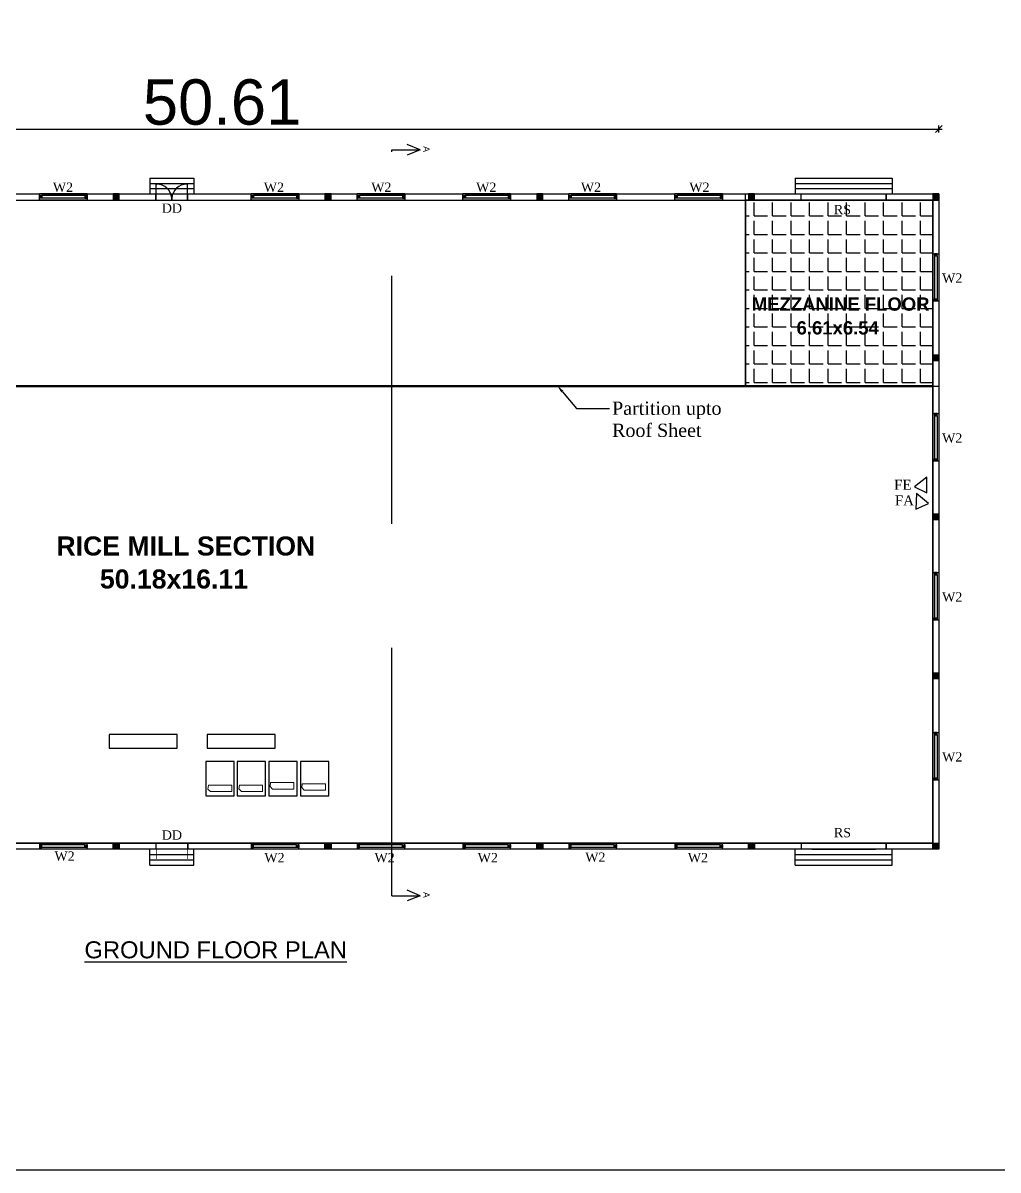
# Model space of a CAD drawing. Header units: metres. Extents: x 1422408 to 2565053, y 3723 to 80428.
# Drawn here: x 2267825.42 to 2267859.85, y 4169.5 to 4209.97 of the extents above; entities that cross this region are included whole.
import ezdxf

# ---------------------------------------------------------------- set-up
doc = ezdxf.new("R2010")
doc.units = ezdxf.units.M
doc.header["$LTSCALE"] = 3.5
doc.header["$MEASUREMENT"] = 0
doc.linetypes.add('HIDDEN', pattern=[0.375, 0.25, -0.125])
doc.layers.get('0').update_dxf_attribs({"linetype": 'CONTINUOUS'})
for name, color, linetype in [('BLK_4_FLR_0_AC_ROOM_1', 117, 'CONTINUOUS'), ('BLK_4_FLR_0_URINAL', 235, 'CONTINUOUS'), ('BLK_4_FLR_0_WATER_CLOSET', 213, 'CONTINUOUS'), ('BLK_4_FLR_1_BLT_UP_AREA_MEZ_2', 1, 'CONTINUOUS'), ('WORKSHOP_AREA', 10, 'CONTINUOUS')]:
    doc.layers.add(name, color=color, linetype=linetype)
doc.layers.add('BLK_4_FLR_0_BLT_UP_AREA', color=1, linetype='CONTINUOUS', plot=False)
doc.layers.add('BLK_4_FLR_0_WASH', color=243, linetype='CONTINUOUS', lineweight=5)
doc.styles.add('ROOM TEXT 10.5', font='swisse.ttf')
doc.styles.add('SIKKIM-ARE', font='arialbd.ttf')
doc.styles.add('style1', font='arial.ttf', dxfattribs={"height": 0.28})
doc.styles.add('style1jaya', font='times.ttf')

# ---------------------------------------------------------------- blocks, each defined once
blk = doc.blocks.new('ER')
for p, q in [((-3, -3), (3, 3)), ((-3, 0), (3, 0)), ((0, -3), (0, 3))]:
    blk.add_line(p, q)

msp = doc.modelspace()

# ---------------------------------------------------------------- hatches: boundary and pattern name
at = {"ltscale": 0.5}
h = msp.add_hatch(color=256, dxfattribs=at)
h.dxf.hatch_style = 1
h.paths.add_polyline_path([(2267828.82098, 4203.94162), (2267828.60604, 4203.94162), (2267828.60604, 4203.72669), (2267828.82098, 4203.72669)])
h = msp.add_hatch(color=256, dxfattribs=at)
h.dxf.hatch_style = 1
h.paths.add_polyline_path([(2267836.29706, 4203.94162), (2267836.08212, 4203.94162), (2267836.08212, 4203.72669), (2267836.29706, 4203.72669)])
h = msp.add_hatch(color=256, dxfattribs=at)
h.dxf.hatch_style = 1
h.paths.add_polyline_path([(2267843.77314, 4203.94147), (2267843.5582, 4203.94147), (2267843.5582, 4203.72653), (2267843.77314, 4203.72653)])
h = msp.add_hatch(color=256, dxfattribs=at)
h.dxf.hatch_style = 1
h.paths.add_polyline_path([(2267851.24922, 4203.94147), (2267851.03428, 4203.94147), (2267851.03428, 4203.72653), (2267851.24922, 4203.72653)])
h = msp.add_hatch(color=256, dxfattribs=at)
h.dxf.hatch_style = 1
h.paths.add_polyline_path([(2267857.75421, 4203.94147), (2267857.53927, 4203.94147), (2267857.53927, 4203.72653), (2267857.75421, 4203.72653)])
h = msp.add_hatch(color=256, dxfattribs=at)
h.dxf.hatch_style = 1
h.paths.add_polyline_path([(2267857.53927, 4198.26377), (2267857.75421, 4198.26377), (2267857.75421, 4198.04883), (2267857.53927, 4198.04883)])
h = msp.add_hatch(color=256, dxfattribs=at)
h.dxf.hatch_style = 1
h.paths.add_polyline_path([(2267857.53927, 4192.65671), (2267857.75421, 4192.65671), (2267857.75421, 4192.44177), (2267857.53927, 4192.44177)])
h = msp.add_hatch(color=256, dxfattribs=at)
h.dxf.hatch_style = 1
h.paths.add_polyline_path([(2267857.53927, 4187.04965), (2267857.75421, 4187.04965), (2267857.75421, 4186.83471), (2267857.53927, 4186.83471)])
h = msp.add_hatch(color=256, dxfattribs=at)
h.dxf.hatch_style = 1
h.paths.add_polyline_path([(2267828.82098, 4180.82028), (2267828.60604, 4180.82028), (2267828.60604, 4181.03522), (2267828.82098, 4181.03522)])
h = msp.add_hatch(color=256, dxfattribs=at)
h.dxf.hatch_style = 1
h.paths.add_polyline_path([(2267836.29706, 4180.82028), (2267836.08212, 4180.82028), (2267836.08212, 4181.03522), (2267836.29706, 4181.03522)])
h = msp.add_hatch(color=256, dxfattribs=at)
h.dxf.hatch_style = 1
h.paths.add_polyline_path([(2267843.77314, 4180.82044), (2267843.5582, 4180.82044), (2267843.5582, 4181.03537), (2267843.77314, 4181.03537)])
h = msp.add_hatch(color=256, dxfattribs=at)
h.dxf.hatch_style = 1
h.paths.add_polyline_path([(2267851.24922, 4180.82028), (2267851.03428, 4180.82028), (2267851.03428, 4181.03522), (2267851.24922, 4181.03522)])
h = msp.add_hatch(color=256, dxfattribs=at)
h.dxf.hatch_style = 1
h.paths.add_polyline_path([(2267857.75421, 4180.82028), (2267857.53927, 4180.82028), (2267857.53927, 4181.03522), (2267857.75421, 4181.03522)])

# ---------------------------------------------------------------- linework, layer by layer
at = {"ltscale": 0.05}
for p, q in [((2267807.18655, 4206.23138), (2267857.71421, 4206.23138)), ((2267839.44662, 4205.49728), (2267838.98815, 4205.69003)), ((2267838.43898, 4205.49728), (2267839.44662, 4205.49728)), ((2267839.44662, 4205.49728), (2267838.99013, 4205.31147)), ((2267838.43898, 4179.18249), (2267839.44662, 4179.18249)), ((2267839.44662, 4179.18249), (2267838.98815, 4179.37525)), ((2267839.44662, 4179.18249), (2267838.99013, 4178.99669))]:
    msp.add_line(p, q, dxfattribs=at)
at = {"linetype": 'HIDDEN', "ltscale": 10}
msp.add_line((2267838.43898, 4179.18249), (2267838.43898, 4205.49728), dxfattribs=at)
for p, q in [((2267829.90035, 4204.50218), (2267829.90035, 4203.94147)), ((2267829.90035, 4204.50218), (2267831.45161, 4204.50218)), ((2267831.45161, 4204.50218), (2267831.45161, 4203.94147)), ((2267852.68079, 4204.50227), (2267852.68079, 4203.94156)), ((2267852.68079, 4204.50227), (2267856.11005, 4204.50227)), ((2267856.11005, 4204.50227), (2267856.11005, 4203.94156)), ((2267829.90035, 4204.31527), (2267831.45161, 4204.31527)), ((2267829.90035, 4204.12837), (2267831.45161, 4204.12837)), ((2267830.12931, 4203.72653), (2267830.12931, 4204.28722)), ((2267830.12931, 4204.28722), (2267830.14333, 4204.28722)), ((2267831.20864, 4204.28722), (2267831.22265, 4204.28722)), ((2267831.22265, 4204.28722), (2267831.22265, 4203.72653)), ((2267852.68079, 4204.31537), (2267856.11005, 4204.31537)), ((2267852.68079, 4204.12846), (2267856.11005, 4204.12846)), ((2267807.14655, 4203.94147), (2267830.12931, 4203.94147)), ((2267807.36149, 4203.72653), (2267857.54161, 4203.72653)), ((2267826.00343, 4203.72653), (2267826.00343, 4203.94147)), ((2267827.60202, 4203.88057), (2267826.08696, 4203.88057)), ((2267827.60202, 4203.78743), (2267826.08696, 4203.78743)), ((2267827.68343, 4203.94147), (2267827.68343, 4203.72653)), ((2267830.11529, 4203.72653), (2267830.11529, 4203.94147)), ((2267830.11529, 4203.72653), (2267830.12931, 4203.72653)), ((2267830.67497, 4203.79662), (2267830.67598, 4203.74055)), ((2267830.67598, 4203.74055), (2267830.677, 4203.79662)), ((2267831.22265, 4203.94147), (2267857.75421, 4203.94147)), ((2267831.22265, 4203.72653), (2267831.23667, 4203.72653)), ((2267831.23667, 4203.72653), (2267831.23667, 4203.94147)), ((2267833.47951, 4203.72653), (2267833.47951, 4203.94147)), ((2267835.07811, 4203.88057), (2267833.56304, 4203.88057)), ((2267835.07811, 4203.78743), (2267833.56304, 4203.78743)), ((2267835.15951, 4203.94147), (2267835.15951, 4203.72653)), ((2267837.21755, 4203.72653), (2267837.21755, 4203.94147)), ((2267838.81615, 4203.88057), (2267837.30108, 4203.88057)), ((2267838.81615, 4203.78743), (2267837.30108, 4203.78743)), ((2267838.89755, 4203.94147), (2267838.89755, 4203.72653)), ((2267840.95559, 4203.72653), (2267840.95559, 4203.94147)), ((2267842.55419, 4203.88057), (2267841.03912, 4203.88057)), ((2267842.55419, 4203.78743), (2267841.03912, 4203.78743)), ((2267842.63559, 4203.94147), (2267842.63559, 4203.72653)), ((2267844.69363, 4203.72653), (2267844.69363, 4203.94147)), ((2267846.29223, 4203.88057), (2267844.77716, 4203.88057)), ((2267846.29223, 4203.78743), (2267844.77716, 4203.78743)), ((2267846.37363, 4203.94147), (2267846.37363, 4203.72653)), ((2267848.43167, 4203.72653), (2267848.43167, 4203.94147)), ((2267850.03027, 4203.88057), (2267848.5152, 4203.88057)), ((2267850.03027, 4203.78743), (2267848.5152, 4203.78743)), ((2267850.11167, 4203.94147), (2267850.11167, 4203.72653)), ((2267850.92915, 4203.72653), (2267850.92915, 4197.18496)), ((2267852.89572, 4203.72653), (2267852.89572, 4203.94147)), ((2267855.89511, 4203.72653), (2267855.89511, 4203.94147)), ((2267857.53927, 4203.72653), (2267857.53927, 4181.03537)), ((2267857.75421, 4203.94147), (2267857.75421, 4180.82044)), ((2267857.53927, 4201.83405), (2267857.75421, 4201.83405)), ((2267857.60017, 4201.75264), (2267857.60017, 4200.23757)), ((2267857.69331, 4201.75264), (2267857.69331, 4200.23757)), ((2267857.75421, 4200.15405), (2267857.53927, 4200.15405)), ((2267807.36149, 4197.18496), (2267857.54161, 4197.18496)), ((2267807.36149, 4197.14758), (2267857.54161, 4197.14758)), ((2267857.53927, 4196.19374), (2267857.75421, 4196.19374)), ((2267857.60017, 4196.11021), (2267857.60017, 4194.59514)), ((2267857.69331, 4196.11021), (2267857.69331, 4194.59514)), ((2267857.75421, 4194.51374), (2267857.53927, 4194.51374)), ((2267857.53927, 4190.58668), (2267857.75421, 4190.58668)), ((2267857.60017, 4190.50315), (2267857.60017, 4188.98808)), ((2267857.69331, 4190.50315), (2267857.69331, 4188.98808)), ((2267857.75421, 4188.90668), (2267857.53927, 4188.90668)), ((2267857.53927, 4184.94425), (2267857.75421, 4184.94425)), ((2267857.60017, 4184.86073), (2267857.60017, 4183.34566)), ((2267857.69331, 4184.86073), (2267857.69331, 4183.34566)), ((2267857.75421, 4183.26425), (2267857.53927, 4183.26425)), ((2267857.54161, 4181.03537), (2267807.36149, 4181.03537)), ((2267826.00343, 4181.03537), (2267826.00343, 4180.82044)), ((2267827.68343, 4180.82044), (2267827.68343, 4181.03537)), ((2267833.47951, 4181.03537), (2267833.47951, 4180.82044)), ((2267835.15951, 4180.82044), (2267835.15951, 4181.03537)), ((2267837.21755, 4181.03537), (2267837.21755, 4180.82044)), ((2267838.89755, 4180.82044), (2267838.89755, 4181.03537)), ((2267840.95559, 4181.03537), (2267840.95559, 4180.82044)), ((2267842.63559, 4180.82044), (2267842.63559, 4181.03537)), ((2267844.69363, 4181.03537), (2267844.69363, 4180.82044)), ((2267846.37363, 4180.82044), (2267846.37363, 4181.03537)), ((2267848.43167, 4181.03537), (2267848.43167, 4180.82044)), ((2267850.11167, 4180.82044), (2267850.11167, 4181.03537)), ((2267852.89572, 4181.03537), (2267852.89572, 4180.82044)), ((2267855.89511, 4181.03537), (2267855.89511, 4180.82044)), ((2267830.12931, 4180.82044), (2267807.14655, 4180.82044)), ((2267827.60202, 4180.97447), (2267826.08696, 4180.97447)), ((2267827.60202, 4180.88133), (2267826.08696, 4180.88133)), ((2267829.90035, 4180.25973), (2267829.90035, 4180.82044)), ((2267829.90035, 4180.63353), (2267831.45161, 4180.63353)), ((2267857.75655, 4180.82044), (2267831.22265, 4180.82044)), ((2267831.45161, 4180.25973), (2267831.45161, 4180.82044)), ((2267835.07811, 4180.97447), (2267833.56304, 4180.97447)), ((2267835.07811, 4180.88133), (2267833.56304, 4180.88133)), ((2267838.81615, 4180.97447), (2267837.30108, 4180.97447)), ((2267838.81615, 4180.88133), (2267837.30108, 4180.88133)), ((2267842.55419, 4180.97447), (2267841.03912, 4180.97447)), ((2267842.55419, 4180.88133), (2267841.03912, 4180.88133)), ((2267846.29223, 4180.97447), (2267844.77716, 4180.97447)), ((2267846.29223, 4180.88133), (2267844.77716, 4180.88133)), ((2267850.03027, 4180.97447), (2267848.5152, 4180.97447)), ((2267850.03027, 4180.88133), (2267848.5152, 4180.88133)), ((2267852.68079, 4180.25964), (2267852.68079, 4180.82034)), ((2267852.68079, 4180.63344), (2267856.11005, 4180.63344)), ((2267856.11005, 4180.25964), (2267856.11005, 4180.82034)), ((2267829.90035, 4180.44663), (2267831.45161, 4180.44663)), ((2267829.90035, 4180.25973), (2267831.45161, 4180.25973)), ((2267852.68079, 4180.44654), (2267856.11005, 4180.44654)), ((2267852.68079, 4180.25964), (2267856.11005, 4180.25964))]:
    msp.add_line(p, q)
at = {"ltscale": 0.5}
for p, q in [((2267852.89572, 4203.72653), (2267852.89572, 4203.94147)), ((2267853.27401, 4203.94147), (2267855.51683, 4203.94147)), ((2267855.51683, 4203.72653), (2267853.27401, 4203.72653)), ((2267855.89511, 4203.94147), (2267855.89511, 4203.72653)), ((2267852.89572, 4181.03537), (2267852.89572, 4180.82044)), ((2267855.51683, 4181.03537), (2267853.27401, 4181.03537)), ((2267855.89511, 4180.82044), (2267855.89511, 4181.03537)), ((2267853.27401, 4180.82044), (2267855.51683, 4180.82044))]:
    msp.add_line(p, q, dxfattribs=at)
at = {"linetype": 'Continuous'}
for p, q in [((2267851.23492, 4203.16597), (2267851.23492, 4203.6407)), ((2267851.88767, 4203.16597), (2267851.88767, 4203.6407)), ((2267852.54043, 4203.16597), (2267852.54043, 4203.6407)), ((2267853.19319, 4203.16597), (2267853.19319, 4203.6407)), ((2267853.84594, 4203.16597), (2267853.84594, 4203.6407)), ((2267854.4987, 4203.16597), (2267854.4987, 4203.6407)), ((2267855.15145, 4203.16597), (2267855.15145, 4203.6407)), ((2267855.80421, 4203.16597), (2267855.80421, 4203.6407)), ((2267856.45696, 4203.16597), (2267856.45696, 4203.6407)), ((2267857.10972, 4203.16597), (2267857.10972, 4203.6407)), ((2267850.92915, 4203.16597), (2267851.0569, 4203.16597)), ((2267851.23492, 4203.16597), (2267851.70965, 4203.16597)), ((2267851.23492, 4202.51322), (2267851.23492, 4202.98795)), ((2267851.88767, 4203.16597), (2267852.36241, 4203.16597)), ((2267851.88767, 4202.51322), (2267851.88767, 4202.98795)), ((2267852.54043, 4203.16597), (2267853.01516, 4203.16597)), ((2267852.54043, 4202.51322), (2267852.54043, 4202.98795)), ((2267853.19319, 4203.16597), (2267853.66792, 4203.16597)), ((2267853.19319, 4202.51322), (2267853.19319, 4202.98795)), ((2267853.84594, 4203.16597), (2267854.32067, 4203.16597)), ((2267853.84594, 4202.51322), (2267853.84594, 4202.98795)), ((2267854.4987, 4203.16597), (2267854.97343, 4203.16597)), ((2267854.4987, 4202.51322), (2267854.4987, 4202.98795)), ((2267855.15145, 4203.16597), (2267855.62618, 4203.16597)), ((2267855.15145, 4202.51322), (2267855.15145, 4202.98795)), ((2267855.80421, 4203.16597), (2267856.27894, 4203.16597)), ((2267855.80421, 4202.51322), (2267855.80421, 4202.98795)), ((2267856.45696, 4203.16597), (2267856.93169, 4203.16597)), ((2267856.45696, 4202.51322), (2267856.45696, 4202.98795)), ((2267857.10972, 4203.16597), (2267857.53927, 4203.16597)), ((2267857.10972, 4202.51322), (2267857.10972, 4202.98795)), ((2267850.92915, 4202.51322), (2267851.0569, 4202.51322)), ((2267851.23492, 4202.51322), (2267851.70965, 4202.51322)), ((2267851.88767, 4202.51322), (2267852.36241, 4202.51322)), ((2267852.54043, 4202.51322), (2267853.01516, 4202.51322)), ((2267853.19319, 4202.51322), (2267853.66792, 4202.51322)), ((2267853.84594, 4202.51322), (2267854.32067, 4202.51322)), ((2267854.4987, 4202.51322), (2267854.97343, 4202.51322)), ((2267855.15145, 4202.51322), (2267855.62618, 4202.51322)), ((2267855.80421, 4202.51322), (2267856.27894, 4202.51322)), ((2267856.45696, 4202.51322), (2267856.93169, 4202.51322)), ((2267857.10972, 4202.51322), (2267857.53927, 4202.51322)), ((2267851.23492, 4201.86046), (2267851.23492, 4202.33519)), ((2267851.88767, 4201.86046), (2267851.88767, 4202.33519)), ((2267852.54043, 4201.86046), (2267852.54043, 4202.33519)), ((2267853.19319, 4201.86046), (2267853.19319, 4202.33519)), ((2267853.84594, 4201.86046), (2267853.84594, 4202.33519)), ((2267854.4987, 4201.86046), (2267854.4987, 4202.33519)), ((2267855.15145, 4201.86046), (2267855.15145, 4202.33519)), ((2267855.80421, 4201.86046), (2267855.80421, 4202.33519)), ((2267856.45696, 4201.86046), (2267856.45696, 4202.33519)), ((2267857.10972, 4201.86046), (2267857.10972, 4202.33519)), ((2267850.92915, 4201.86046), (2267851.0569, 4201.86046)), ((2267851.23492, 4201.86046), (2267851.70965, 4201.86046)), ((2267851.23492, 4201.20771), (2267851.23492, 4201.68244)), ((2267851.88767, 4201.86046), (2267852.36241, 4201.86046)), ((2267851.88767, 4201.20771), (2267851.88767, 4201.68244)), ((2267852.54043, 4201.86046), (2267853.01516, 4201.86046)), ((2267852.54043, 4201.20771), (2267852.54043, 4201.68244)), ((2267853.19319, 4201.86046), (2267853.66792, 4201.86046)), ((2267853.19319, 4201.20771), (2267853.19319, 4201.68244)), ((2267853.84594, 4201.86046), (2267854.32067, 4201.86046)), ((2267853.84594, 4201.20771), (2267853.84594, 4201.68244)), ((2267854.4987, 4201.86046), (2267854.97343, 4201.86046)), ((2267854.4987, 4201.20771), (2267854.4987, 4201.68244)), ((2267855.15145, 4201.86046), (2267855.62618, 4201.86046)), ((2267855.15145, 4201.20771), (2267855.15145, 4201.68244)), ((2267855.80421, 4201.86046), (2267856.27894, 4201.86046)), ((2267855.80421, 4201.20771), (2267855.80421, 4201.68244)), ((2267856.45696, 4201.86046), (2267856.93169, 4201.86046)), ((2267856.45696, 4201.20771), (2267856.45696, 4201.68244)), ((2267857.10972, 4201.86046), (2267857.53927, 4201.86046)), ((2267857.10972, 4201.20771), (2267857.10972, 4201.68244)), ((2267850.92915, 4201.20771), (2267851.0569, 4201.20771)), ((2267851.23492, 4201.20771), (2267851.70965, 4201.20771)), ((2267851.23492, 4200.55495), (2267851.23492, 4201.02968)), ((2267851.88767, 4201.20771), (2267852.36241, 4201.20771)), ((2267851.88767, 4200.55495), (2267851.88767, 4201.02968)), ((2267852.54043, 4201.20771), (2267853.01516, 4201.20771)), ((2267852.54043, 4200.55495), (2267852.54043, 4201.02968)), ((2267853.19319, 4201.20771), (2267853.66792, 4201.20771)), ((2267853.19319, 4200.55495), (2267853.19319, 4201.02968)), ((2267853.84594, 4201.20771), (2267854.32067, 4201.20771)), ((2267853.84594, 4200.55495), (2267853.84594, 4201.02968)), ((2267854.4987, 4201.20771), (2267854.97343, 4201.20771)), ((2267854.4987, 4200.55495), (2267854.4987, 4201.02968)), ((2267855.15145, 4201.20771), (2267855.62618, 4201.20771)), ((2267855.15145, 4200.55495), (2267855.15145, 4201.02968)), ((2267855.80421, 4201.20771), (2267856.27894, 4201.20771)), ((2267855.80421, 4200.55495), (2267855.80421, 4201.02968)), ((2267856.45696, 4201.20771), (2267856.93169, 4201.20771)), ((2267856.45696, 4200.55495), (2267856.45696, 4201.02968)), ((2267857.10972, 4201.20771), (2267857.53927, 4201.20771)), ((2267857.10972, 4200.55495), (2267857.10972, 4201.02968)), ((2267850.92915, 4200.55495), (2267851.0569, 4200.55495)), ((2267851.23492, 4200.55495), (2267851.70965, 4200.55495)), ((2267851.88767, 4200.55495), (2267852.36241, 4200.55495)), ((2267852.54043, 4200.55495), (2267853.01516, 4200.55495)), ((2267853.19319, 4200.55495), (2267853.66792, 4200.55495)), ((2267853.84594, 4200.55495), (2267854.32067, 4200.55495)), ((2267854.4987, 4200.55495), (2267854.97343, 4200.55495)), ((2267855.15145, 4200.55495), (2267855.62618, 4200.55495)), ((2267855.80421, 4200.55495), (2267856.27894, 4200.55495)), ((2267856.45696, 4200.55495), (2267856.93169, 4200.55495)), ((2267857.10972, 4200.55495), (2267857.53927, 4200.55495)), ((2267851.23492, 4199.9022), (2267851.23492, 4200.37693)), ((2267851.88767, 4199.9022), (2267851.88767, 4200.37693)), ((2267852.54043, 4199.9022), (2267852.54043, 4200.37693)), ((2267853.19319, 4199.9022), (2267853.19319, 4200.37693)), ((2267853.84594, 4199.9022), (2267853.84594, 4200.37693)), ((2267854.4987, 4199.9022), (2267854.4987, 4200.37693)), ((2267855.15145, 4199.9022), (2267855.15145, 4200.37693)), ((2267855.80421, 4199.9022), (2267855.80421, 4200.37693)), ((2267856.45696, 4199.9022), (2267856.45696, 4200.37693)), ((2267857.10972, 4199.9022), (2267857.10972, 4200.37693)), ((2267850.92915, 4199.9022), (2267851.0569, 4199.9022)), ((2267851.23492, 4199.9022), (2267851.70965, 4199.9022)), ((2267851.23492, 4199.24944), (2267851.23492, 4199.72417)), ((2267851.88767, 4199.9022), (2267852.36241, 4199.9022)), ((2267851.88767, 4199.24944), (2267851.88767, 4199.72417)), ((2267852.54043, 4199.9022), (2267853.01516, 4199.9022)), ((2267852.54043, 4199.24944), (2267852.54043, 4199.72417)), ((2267853.19319, 4199.9022), (2267853.66792, 4199.9022)), ((2267853.19319, 4199.24944), (2267853.19319, 4199.72417)), ((2267853.84594, 4199.9022), (2267854.32067, 4199.9022)), ((2267853.84594, 4199.24944), (2267853.84594, 4199.72417)), ((2267854.4987, 4199.9022), (2267854.97343, 4199.9022)), ((2267854.4987, 4199.24944), (2267854.4987, 4199.72417)), ((2267855.15145, 4199.9022), (2267855.62618, 4199.9022)), ((2267855.15145, 4199.24944), (2267855.15145, 4199.72417)), ((2267855.80421, 4199.9022), (2267856.27894, 4199.9022)), ((2267855.80421, 4199.24944), (2267855.80421, 4199.72417)), ((2267856.45696, 4199.9022), (2267856.93169, 4199.9022)), ((2267856.45696, 4199.24944), (2267856.45696, 4199.72417)), ((2267857.10972, 4199.9022), (2267857.53927, 4199.9022)), ((2267857.10972, 4199.24944), (2267857.10972, 4199.72417)), ((2267850.92915, 4199.24944), (2267851.0569, 4199.24944)), ((2267851.23492, 4199.24944), (2267851.70965, 4199.24944)), ((2267851.88767, 4199.24944), (2267852.36241, 4199.24944)), ((2267852.54043, 4199.24944), (2267853.01516, 4199.24944)), ((2267853.19319, 4199.24944), (2267853.66792, 4199.24944)), ((2267853.84594, 4199.24944), (2267854.32067, 4199.24944)), ((2267854.4987, 4199.24944), (2267854.97343, 4199.24944)), ((2267855.15145, 4199.24944), (2267855.62618, 4199.24944)), ((2267855.80421, 4199.24944), (2267856.27894, 4199.24944)), ((2267856.45696, 4199.24944), (2267856.93169, 4199.24944)), ((2267857.10972, 4199.24944), (2267857.53927, 4199.24944)), ((2267851.23492, 4198.59668), (2267851.23492, 4199.07142)), ((2267851.88767, 4198.59668), (2267851.88767, 4199.07142)), ((2267852.54043, 4198.59668), (2267852.54043, 4199.07142)), ((2267853.19319, 4198.59668), (2267853.19319, 4199.07142)), ((2267853.84594, 4198.59668), (2267853.84594, 4199.07142)), ((2267854.4987, 4198.59668), (2267854.4987, 4199.07142)), ((2267855.15145, 4198.59668), (2267855.15145, 4199.07142)), ((2267855.80421, 4198.59668), (2267855.80421, 4199.07142)), ((2267856.45696, 4198.59668), (2267856.45696, 4199.07142)), ((2267857.10972, 4198.59668), (2267857.10972, 4199.07142)), ((2267850.92915, 4198.59668), (2267851.0569, 4198.59668)), ((2267851.23492, 4198.59668), (2267851.70965, 4198.59668)), ((2267851.23492, 4197.94393), (2267851.23492, 4198.41866)), ((2267851.88767, 4198.59668), (2267852.36241, 4198.59668)), ((2267851.88767, 4197.94393), (2267851.88767, 4198.41866)), ((2267852.54043, 4198.59668), (2267853.01516, 4198.59668)), ((2267852.54043, 4197.94393), (2267852.54043, 4198.41866)), ((2267853.19319, 4198.59668), (2267853.66792, 4198.59668)), ((2267853.19319, 4197.94393), (2267853.19319, 4198.41866)), ((2267853.84594, 4198.59668), (2267854.32067, 4198.59668)), ((2267853.84594, 4197.94393), (2267853.84594, 4198.41866)), ((2267854.4987, 4198.59668), (2267854.97343, 4198.59668)), ((2267854.4987, 4197.94393), (2267854.4987, 4198.41866)), ((2267855.15145, 4198.59668), (2267855.62618, 4198.59668)), ((2267855.15145, 4197.94393), (2267855.15145, 4198.41866)), ((2267855.80421, 4198.59668), (2267856.27894, 4198.59668)), ((2267855.80421, 4197.94393), (2267855.80421, 4198.41866)), ((2267856.45696, 4198.59668), (2267856.93169, 4198.59668)), ((2267856.45696, 4197.94393), (2267856.45696, 4198.41866)), ((2267857.10972, 4198.59668), (2267857.53927, 4198.59668)), ((2267857.10972, 4197.94393), (2267857.10972, 4198.41866)), ((2267850.92915, 4197.94393), (2267851.0569, 4197.94393)), ((2267851.23492, 4197.94393), (2267851.70965, 4197.94393)), ((2267851.23492, 4197.29117), (2267851.23492, 4197.76591)), ((2267851.88767, 4197.94393), (2267852.36241, 4197.94393)), ((2267851.88767, 4197.29117), (2267851.88767, 4197.76591)), ((2267852.54043, 4197.94393), (2267853.01516, 4197.94393)), ((2267852.54043, 4197.29117), (2267852.54043, 4197.76591)), ((2267853.19319, 4197.94393), (2267853.66792, 4197.94393)), ((2267853.19319, 4197.29117), (2267853.19319, 4197.76591)), ((2267853.84594, 4197.94393), (2267854.32067, 4197.94393)), ((2267853.84594, 4197.29117), (2267853.84594, 4197.76591)), ((2267854.4987, 4197.94393), (2267854.97343, 4197.94393)), ((2267854.4987, 4197.29117), (2267854.4987, 4197.76591)), ((2267855.15145, 4197.94393), (2267855.62618, 4197.94393)), ((2267855.15145, 4197.29117), (2267855.15145, 4197.76591)), ((2267855.80421, 4197.94393), (2267856.27894, 4197.94393)), ((2267855.80421, 4197.29117), (2267855.80421, 4197.76591)), ((2267856.45696, 4197.94393), (2267856.93169, 4197.94393)), ((2267856.45696, 4197.29117), (2267856.45696, 4197.76591)), ((2267857.10972, 4197.94393), (2267857.53927, 4197.94393)), ((2267857.10972, 4197.29117), (2267857.10972, 4197.76591)), ((2267850.92915, 4197.29117), (2267851.0569, 4197.29117)), ((2267851.23492, 4197.29117), (2267851.70965, 4197.29117)), ((2267851.88767, 4197.29117), (2267852.36241, 4197.29117)), ((2267852.54043, 4197.29117), (2267853.01516, 4197.29117)), ((2267853.19319, 4197.29117), (2267853.66792, 4197.29117)), ((2267853.84594, 4197.29117), (2267854.32067, 4197.29117)), ((2267854.4987, 4197.29117), (2267854.97343, 4197.29117)), ((2267855.15145, 4197.29117), (2267855.62618, 4197.29117)), ((2267855.80421, 4197.29117), (2267856.27894, 4197.29117)), ((2267856.45696, 4197.29117), (2267856.93169, 4197.29117)), ((2267857.10972, 4197.29117), (2267857.53927, 4197.29117))]:
    msp.add_line(p, q, dxfattribs=at)
at = {"linetype": 'ByBlock', "lineweight": -2}
msp.add_line((2267844.95765, 4196.37671), (2267846.12697, 4196.37671), dxfattribs=at)
at = {"color": 1, "ltscale": 0.05}
msp.add_lwpolyline([(2267801.57287, 4251.19736), (2267893.03678, 4251.19736), (2267893.03678, 4169.5037), (2267801.57287, 4169.5037)], close=True, dxfattribs=at)
at = {"ltscale": 250}
for points in [[(2267827.68555, 4203.94147), (2267826.00343, 4203.94147)], [(2267827.68555, 4203.72653), (2267826.00343, 4203.72653)], [(2267835.16163, 4203.94147), (2267833.47951, 4203.94147)], [(2267835.16163, 4203.72653), (2267833.47951, 4203.72653)], [(2267838.89967, 4203.94147), (2267837.21755, 4203.94147)], [(2267838.89967, 4203.72653), (2267837.21755, 4203.72653)], [(2267842.63771, 4203.94147), (2267840.95559, 4203.94147)], [(2267842.63771, 4203.72653), (2267840.95559, 4203.72653)], [(2267846.37575, 4203.94147), (2267844.69363, 4203.94147)], [(2267846.37575, 4203.72653), (2267844.69363, 4203.72653)], [(2267850.11379, 4203.94147), (2267848.43167, 4203.94147)], [(2267850.11379, 4203.72653), (2267848.43167, 4203.72653)], [(2267857.53927, 4201.83616), (2267857.53927, 4200.15405)], [(2267857.75421, 4201.83616), (2267857.75421, 4200.15405)], [(2267857.53927, 4196.19374), (2267857.53927, 4194.51162)], [(2267857.75421, 4196.19374), (2267857.75421, 4194.51162)], [(2267857.53927, 4190.58668), (2267857.53927, 4188.90456)], [(2267857.75421, 4190.58668), (2267857.75421, 4188.90456)], [(2267857.53927, 4184.94425), (2267857.53927, 4183.26213)], [(2267857.75421, 4184.94425), (2267857.75421, 4183.26213)], [(2267827.68555, 4181.03537), (2267826.00343, 4181.03537)], [(2267835.16163, 4181.03537), (2267833.47951, 4181.03537)], [(2267838.89967, 4181.03537), (2267837.21755, 4181.03537)], [(2267842.63771, 4181.03537), (2267840.95559, 4181.03537)], [(2267846.37575, 4181.03537), (2267844.69363, 4181.03537)], [(2267850.11379, 4181.03537), (2267848.43167, 4181.03537)], [(2267827.68555, 4180.82044), (2267826.00343, 4180.82044)], [(2267835.16163, 4180.82044), (2267833.47951, 4180.82044)], [(2267838.89967, 4180.82044), (2267837.21755, 4180.82044)], [(2267842.63771, 4180.82044), (2267840.95559, 4180.82044)], [(2267846.37575, 4180.82044), (2267844.69363, 4180.82044)], [(2267850.11379, 4180.82044), (2267848.43167, 4180.82044)]]:
    msp.add_lwpolyline(points, dxfattribs=at)
for points in [[(2267826.00343, 4203.88057), (2267826.0413, 4203.88057), (2267826.0413, 4203.78743), (2267826.00343, 4203.78743)], [(2267826.0413, 4203.78743), (2267826.0413, 4203.88057), (2267826.08696, 4203.88057), (2267826.08696, 4203.78743)], [(2267827.64625, 4203.78743), (2267827.64625, 4203.88057), (2267827.60202, 4203.88057), (2267827.60202, 4203.78743)], [(2267827.68343, 4203.88057), (2267827.64625, 4203.88057), (2267827.64625, 4203.78743), (2267827.68343, 4203.78743)], [(2267833.47951, 4203.88057), (2267833.51738, 4203.88057), (2267833.51738, 4203.78743), (2267833.47951, 4203.78743)], [(2267833.51738, 4203.78743), (2267833.51738, 4203.88057), (2267833.56304, 4203.88057), (2267833.56304, 4203.78743)], [(2267835.12233, 4203.78743), (2267835.12233, 4203.88057), (2267835.07811, 4203.88057), (2267835.07811, 4203.78743)], [(2267835.15951, 4203.88057), (2267835.12233, 4203.88057), (2267835.12233, 4203.78743), (2267835.15951, 4203.78743)], [(2267837.21755, 4203.88057), (2267837.25542, 4203.88057), (2267837.25542, 4203.78743), (2267837.21755, 4203.78743)], [(2267837.25542, 4203.78743), (2267837.25542, 4203.88057), (2267837.30108, 4203.88057), (2267837.30108, 4203.78743)], [(2267838.86037, 4203.78743), (2267838.86037, 4203.88057), (2267838.81615, 4203.88057), (2267838.81615, 4203.78743)], [(2267838.89755, 4203.88057), (2267838.86037, 4203.88057), (2267838.86037, 4203.78743), (2267838.89755, 4203.78743)], [(2267840.95559, 4203.88057), (2267840.99346, 4203.88057), (2267840.99346, 4203.78743), (2267840.95559, 4203.78743)], [(2267840.99346, 4203.78743), (2267840.99346, 4203.88057), (2267841.03912, 4203.88057), (2267841.03912, 4203.78743)], [(2267842.59841, 4203.78743), (2267842.59841, 4203.88057), (2267842.55419, 4203.88057), (2267842.55419, 4203.78743)], [(2267842.63559, 4203.88057), (2267842.59841, 4203.88057), (2267842.59841, 4203.78743), (2267842.63559, 4203.78743)], [(2267844.69363, 4203.88057), (2267844.7315, 4203.88057), (2267844.7315, 4203.78743), (2267844.69363, 4203.78743)], [(2267844.7315, 4203.78743), (2267844.7315, 4203.88057), (2267844.77716, 4203.88057), (2267844.77716, 4203.78743)], [(2267846.33645, 4203.78743), (2267846.33645, 4203.88057), (2267846.29223, 4203.88057), (2267846.29223, 4203.78743)], [(2267846.37363, 4203.88057), (2267846.33645, 4203.88057), (2267846.33645, 4203.78743), (2267846.37363, 4203.78743)], [(2267848.43167, 4203.88057), (2267848.46954, 4203.88057), (2267848.46954, 4203.78743), (2267848.43167, 4203.78743)], [(2267848.46954, 4203.78743), (2267848.46954, 4203.88057), (2267848.5152, 4203.88057), (2267848.5152, 4203.78743)], [(2267850.07449, 4203.78743), (2267850.07449, 4203.88057), (2267850.03027, 4203.88057), (2267850.03027, 4203.78743)], [(2267850.11167, 4203.88057), (2267850.07449, 4203.88057), (2267850.07449, 4203.78743), (2267850.11167, 4203.78743)], [(2267857.60017, 4201.83405), (2267857.60017, 4201.79687), (2267857.69331, 4201.79687), (2267857.69331, 4201.83405)], [(2267857.69331, 4201.79687), (2267857.60017, 4201.79687), (2267857.60017, 4201.75264), (2267857.69331, 4201.75264)], [(2267857.69331, 4200.19191), (2267857.60017, 4200.19191), (2267857.60017, 4200.23757), (2267857.69331, 4200.23757)], [(2267857.60017, 4200.15405), (2267857.60017, 4200.19191), (2267857.69331, 4200.19191), (2267857.69331, 4200.15405)], [(2267857.60017, 4196.19374), (2267857.60017, 4196.15444), (2267857.69331, 4196.15444), (2267857.69331, 4196.19374)], [(2267857.69331, 4196.15444), (2267857.60017, 4196.15444), (2267857.60017, 4196.11021), (2267857.69331, 4196.11021)], [(2267857.69331, 4194.54948), (2267857.60017, 4194.54948), (2267857.60017, 4194.59514), (2267857.69331, 4194.59514)], [(2267857.60017, 4194.51374), (2267857.60017, 4194.54948), (2267857.69331, 4194.54948), (2267857.69331, 4194.51374)], [(2267857.60017, 4190.58668), (2267857.60017, 4190.54738), (2267857.69331, 4190.54738), (2267857.69331, 4190.58668)], [(2267857.69331, 4190.54738), (2267857.60017, 4190.54738), (2267857.60017, 4190.50315), (2267857.69331, 4190.50315)], [(2267857.69331, 4188.94242), (2267857.60017, 4188.94242), (2267857.60017, 4188.98808), (2267857.69331, 4188.98808)], [(2267857.60017, 4188.90668), (2267857.60017, 4188.94242), (2267857.69331, 4188.94242), (2267857.69331, 4188.90668)], [(2267857.60017, 4184.94425), (2267857.60017, 4184.90495), (2267857.69331, 4184.90495), (2267857.69331, 4184.94425)], [(2267857.69331, 4184.90495), (2267857.60017, 4184.90495), (2267857.60017, 4184.86073), (2267857.69331, 4184.86073)], [(2267857.69331, 4183.3), (2267857.60017, 4183.3), (2267857.60017, 4183.34566), (2267857.69331, 4183.34566)], [(2267857.60017, 4183.26425), (2267857.60017, 4183.3), (2267857.69331, 4183.3), (2267857.69331, 4183.26425)], [(2267826.00343, 4180.88133), (2267826.0413, 4180.88133), (2267826.0413, 4180.97447), (2267826.00343, 4180.97447)], [(2267826.0413, 4180.97447), (2267826.0413, 4180.88133), (2267826.08696, 4180.88133), (2267826.08696, 4180.97447)], [(2267827.64625, 4180.97447), (2267827.64625, 4180.88133), (2267827.60202, 4180.88133), (2267827.60202, 4180.97447)], [(2267827.68343, 4180.88133), (2267827.64625, 4180.88133), (2267827.64625, 4180.97447), (2267827.68343, 4180.97447)], [(2267833.47951, 4180.88133), (2267833.51738, 4180.88133), (2267833.51738, 4180.97447), (2267833.47951, 4180.97447)], [(2267833.51738, 4180.97447), (2267833.51738, 4180.88133), (2267833.56304, 4180.88133), (2267833.56304, 4180.97447)], [(2267835.12233, 4180.97447), (2267835.12233, 4180.88133), (2267835.07811, 4180.88133), (2267835.07811, 4180.97447)], [(2267835.15951, 4180.88133), (2267835.12233, 4180.88133), (2267835.12233, 4180.97447), (2267835.15951, 4180.97447)], [(2267837.21755, 4180.88133), (2267837.25542, 4180.88133), (2267837.25542, 4180.97447), (2267837.21755, 4180.97447)], [(2267837.25542, 4180.97447), (2267837.25542, 4180.88133), (2267837.30108, 4180.88133), (2267837.30108, 4180.97447)], [(2267838.86037, 4180.97447), (2267838.86037, 4180.88133), (2267838.81615, 4180.88133), (2267838.81615, 4180.97447)], [(2267838.89755, 4180.88133), (2267838.86037, 4180.88133), (2267838.86037, 4180.97447), (2267838.89755, 4180.97447)], [(2267840.95559, 4180.88133), (2267840.99346, 4180.88133), (2267840.99346, 4180.97447), (2267840.95559, 4180.97447)], [(2267840.99346, 4180.97447), (2267840.99346, 4180.88133), (2267841.03912, 4180.88133), (2267841.03912, 4180.97447)], [(2267842.59841, 4180.97447), (2267842.59841, 4180.88133), (2267842.55419, 4180.88133), (2267842.55419, 4180.97447)], [(2267842.63559, 4180.88133), (2267842.59841, 4180.88133), (2267842.59841, 4180.97447), (2267842.63559, 4180.97447)], [(2267844.69363, 4180.88133), (2267844.7315, 4180.88133), (2267844.7315, 4180.97447), (2267844.69363, 4180.97447)], [(2267844.7315, 4180.97447), (2267844.7315, 4180.88133), (2267844.77716, 4180.88133), (2267844.77716, 4180.97447)], [(2267846.33645, 4180.97447), (2267846.33645, 4180.88133), (2267846.29223, 4180.88133), (2267846.29223, 4180.97447)], [(2267846.37363, 4180.88133), (2267846.33645, 4180.88133), (2267846.33645, 4180.97447), (2267846.37363, 4180.97447)], [(2267848.43167, 4180.88133), (2267848.46954, 4180.88133), (2267848.46954, 4180.97447), (2267848.43167, 4180.97447)], [(2267848.46954, 4180.97447), (2267848.46954, 4180.88133), (2267848.5152, 4180.88133), (2267848.5152, 4180.97447)], [(2267850.07449, 4180.97447), (2267850.07449, 4180.88133), (2267850.03027, 4180.88133), (2267850.03027, 4180.97447)], [(2267850.11167, 4180.88133), (2267850.07449, 4180.88133), (2267850.07449, 4180.97447), (2267850.11167, 4180.97447)]]:
    msp.add_lwpolyline(points, close=True)
at = {"const_width": 0.00239}
for points in [[(2267827.60202, 4203.834), (2267826.08696, 4203.834)], [(2267835.07811, 4203.834), (2267833.56304, 4203.834)], [(2267838.81615, 4203.834), (2267837.30108, 4203.834)], [(2267842.55419, 4203.834), (2267841.03912, 4203.834)], [(2267846.29223, 4203.834), (2267844.77716, 4203.834)], [(2267850.03027, 4203.834), (2267848.5152, 4203.834)], [(2267857.64674, 4201.75264), (2267857.64674, 4200.23757)], [(2267857.64674, 4196.11021), (2267857.64674, 4194.59514)], [(2267857.64674, 4190.50315), (2267857.64674, 4188.98808)], [(2267857.64674, 4184.86073), (2267857.64674, 4183.34566)], [(2267827.60202, 4180.9279), (2267826.08696, 4180.9279)], [(2267835.07811, 4180.9279), (2267833.56304, 4180.9279)], [(2267838.81615, 4180.9279), (2267837.30108, 4180.9279)], [(2267842.55419, 4180.9279), (2267841.03912, 4180.9279)], [(2267846.29223, 4180.9279), (2267844.77716, 4180.9279)], [(2267850.03027, 4180.9279), (2267848.5152, 4180.9279)]]:
    msp.add_lwpolyline(points, dxfattribs=at)
at = {"ltscale": 0.5}
for points in [[(2267828.82098, 4203.94162), (2267828.60604, 4203.94162), (2267828.60604, 4203.72669), (2267828.82098, 4203.72669)], [(2267836.29706, 4203.94162), (2267836.08212, 4203.94162), (2267836.08212, 4203.72669), (2267836.29706, 4203.72669)], [(2267843.77314, 4203.94147), (2267843.5582, 4203.94147), (2267843.5582, 4203.72653), (2267843.77314, 4203.72653)], [(2267851.24922, 4203.94147), (2267851.03428, 4203.94147), (2267851.03428, 4203.72653), (2267851.24922, 4203.72653)], [(2267857.75421, 4203.94147), (2267857.53927, 4203.94147), (2267857.53927, 4203.72653), (2267857.75421, 4203.72653)], [(2267857.53927, 4198.26377), (2267857.75421, 4198.26377), (2267857.75421, 4198.04883), (2267857.53927, 4198.04883)], [(2267857.53927, 4192.65671), (2267857.75421, 4192.65671), (2267857.75421, 4192.44177), (2267857.53927, 4192.44177)], [(2267857.53927, 4187.04965), (2267857.75421, 4187.04965), (2267857.75421, 4186.83471), (2267857.53927, 4186.83471)], [(2267828.82098, 4180.82028), (2267828.60604, 4180.82028), (2267828.60604, 4181.03522), (2267828.82098, 4181.03522)], [(2267836.29706, 4180.82028), (2267836.08212, 4180.82028), (2267836.08212, 4181.03522), (2267836.29706, 4181.03522)], [(2267843.77314, 4180.82044), (2267843.5582, 4180.82044), (2267843.5582, 4181.03537), (2267843.77314, 4181.03537)], [(2267851.24922, 4180.82028), (2267851.03428, 4180.82028), (2267851.03428, 4181.03522), (2267851.24922, 4181.03522)], [(2267857.75421, 4180.82028), (2267857.53927, 4180.82028), (2267857.53927, 4181.03522), (2267857.75421, 4181.03522)]]:
    msp.add_lwpolyline(points, close=True, dxfattribs=at)
at = {"ltscale": 0.05}
msp.add_lwpolyline([(2267850.92915, 4203.94147), (2267857.75421, 4203.94147), (2267857.75421, 4197.14648), (2267850.92915, 4197.14648)], close=True, dxfattribs=at)
at = {"linetype": 'ByBlock', "lineweight": -2}
msp.add_lwpolyline([(2267844.46398, 4196.96414), (2267844.95765, 4196.37671)], dxfattribs=at)
at = {"ltscale": 0.05}
for points in [[(2267857.33605, 4193.39259), (2267857.32629, 4193.94616), (2267856.89733, 4193.60801), (2267857.33605, 4193.39259)], [(2267857.38963, 4193.0193), (2267856.96172, 4193.37062), (2267856.94125, 4192.82479), (2267857.38963, 4193.0193)]]:
    msp.add_lwpolyline(points, dxfattribs=at)
msp.add_lwpolyline([(2267830.11529, 4181.03537, 0, 0, 0), (2267830.11529, 4181.03537, 0, 0, 0), (2267830.12931, 4181.03537, 0.02803, 0.02803, 0), (2267830.12931, 4180.47468, 0, 0, 0), (2267830.14333, 4180.47468, 0, 0, 0.39090129), (2267830.67497, 4180.96529, 0, 0, 0), (2267830.67598, 4181.02136, 0, 0, 0), (2267830.677, 4180.96529, 0, 0, 0.39090129), (2267831.20864, 4180.47468, 0, 0, 0), (2267831.22265, 4180.47468, 0.02803, 0.02803, 0), (2267831.22265, 4181.03537, 0, 0, 0), (2267831.23667, 4181.03537, 0, 0, 0), (2267831.23667, 4181.03537, 0, 0, 0)], format="xyseb")
for points in [[(2267830.11529, 4181.03537), (2267830.11529, 4180.82044)], [(2267831.23667, 4181.03537), (2267831.23667, 4180.82044)]]:
    msp.add_lwpolyline(points)
for centre, start, end in [((2267830.14333, 4203.75387), 4.59763, 90), ((2267831.20864, 4203.75387), 90, 175.40237)]:
    msp.add_arc(centre, 0.53336, start, end)
msp.add_solid([(2267844.42821, 4196.93407), (2267844.28361, 4197.17876), (2267844.49976, 4196.9942)])
at = {"layer": 'BLK_4_FLR_0_AC_ROOM_1', "color": 3, "ltscale": 400}
msp.add_lwpolyline([(2267807.36149, 4181.03537), (2267857.53927, 4181.03537), (2267857.53927, 4197.14648), (2267807.36149, 4197.14648)], close=True, dxfattribs=at)
at = {"layer": 'BLK_4_FLR_0_BLT_UP_AREA', "color": 45, "ltscale": 0.05}
msp.add_lwpolyline([(2267807.14655, 4203.94147), (2267857.75655, 4203.94147), (2267857.75655, 4180.82044), (2267807.14655, 4180.82044)], close=True, dxfattribs=at)
at = {"layer": 'BLK_4_FLR_0_URINAL'}
for points in [[(2267828.46865, 4184.86531), (2267828.46865, 4184.38561), (2267830.86337, 4184.38561), (2267830.86337, 4184.86531)], [(2267831.93055, 4184.86531), (2267831.93055, 4184.38561), (2267834.32527, 4184.38561), (2267834.32527, 4184.86531)]]:
    msp.add_lwpolyline(points, close=True, dxfattribs=at)
at = {"layer": 'BLK_4_FLR_0_WASH', "color": 60}
for points in [[(2267832.78994, 4182.85677), (2267832.78994, 4183.08229), (2267831.96784, 4183.08229), (2267831.95389, 4182.94309), (2267832.04021, 4182.85677), (2267832.78994, 4182.85677)], [(2267833.88282, 4182.86224), (2267833.88282, 4183.08776), (2267833.06073, 4183.08776), (2267833.04677, 4182.94856), (2267833.13309, 4182.86224), (2267833.88282, 4182.86224)], [(2267834.98287, 4182.94726), (2267834.98287, 4183.17277), (2267834.16078, 4183.17277), (2267834.14682, 4183.03357), (2267834.23314, 4182.94726), (2267834.98287, 4182.94726)], [(2267836.09816, 4182.90859), (2267836.09816, 4183.13411), (2267835.27607, 4183.13411), (2267835.26211, 4182.99491), (2267835.34843, 4182.90859), (2267836.09816, 4182.90859)]]:
    msp.add_lwpolyline(points, close=True, dxfattribs=at)
at = {"layer": 'BLK_4_FLR_0_WATER_CLOSET', "color": 1}
for points in [[(2267831.87333, 4182.70219), (2267832.87333, 4182.70219), (2267832.87333, 4183.92219), (2267831.87333, 4183.92219)], [(2267832.98833, 4182.70219), (2267833.98833, 4182.70219), (2267833.98833, 4183.92219), (2267832.98833, 4183.92219)], [(2267834.10333, 4182.70219), (2267835.10333, 4182.70219), (2267835.10333, 4183.92219), (2267834.10333, 4183.92219)], [(2267835.21833, 4182.70219), (2267836.21833, 4182.70219), (2267836.21833, 4183.92219), (2267835.21833, 4183.92219)]]:
    msp.add_lwpolyline(points, close=True, dxfattribs=at)
at = {"layer": 'BLK_4_FLR_1_BLT_UP_AREA_MEZ_2', "color": 45, "ltscale": 400}
msp.add_lwpolyline([(2267850.92915, 4197.18496), (2267857.54161, 4197.18496), (2267857.54161, 4203.72653), (2267850.92915, 4203.72653)], close=True, dxfattribs=at)
at = {"layer": 'WORKSHOP_AREA', "color": 1}
msp.add_lwpolyline([(2267807.36149, 4181.03537), (2267857.53927, 4181.03537), (2267857.53927, 4197.14648), (2267807.36149, 4197.14648)], close=True, dxfattribs=at)

# ---------------------------------------------------------------- block references
at = {"ltscale": 0.05, "xscale": 0.04, "yscale": 0.04, "zscale": 0.04}
msp.add_blockref('ER', (2267857.75421, 4206.23138), dxfattribs=at)

# ---------------------------------------------------------------- texts
at = {"ltscale": 0.5, "style": 'ROOM TEXT 10.5'}
for p in [(2267839.55649, 4205.62437), (2267839.55649, 4179.31398)]:
    msp.add_text('A', height=0.22056, rotation=270, dxfattribs=at).set_placement(p)
for s, height, style, p in [('W2', 0.327079, 'style1jaya', (2267826.47791, 4204.01535)), ('W2', 0.327079, 'style1jaya', (2267833.924, 4204.01535)), ('W2', 0.327079, 'style1jaya', (2267837.71678, 4204.01535)), ('W2', 0.327079, 'style1jaya', (2267841.41976, 4204.01535)), ('W2', 0.327079, 'style1jaya', (2267845.11795, 4204.01535)), ('W2', 0.327079, 'style1jaya', (2267848.9458, 4204.01535)), ('DD', 0.327079, 'style1jaya', (2267830.32308, 4203.2768)), ('W2', 0.327079, 'style1jaya', (2267857.87026, 4200.80865)), ('MEZZANINE FLOOR', 0.467255, 'SIKKIM-ARE', (2267851.15242, 4199.82247)), ('6.61x6.54', 0.467255, 'SIKKIM-ARE', (2267852.73111, 4198.98289)), ('W2', 0.327079, 'style1jaya', (2267857.87026, 4195.16623)), ('FE', 0.349929, 'style1jaya', (2267856.17521, 4193.50564)), ('FA', 0.349929, 'style1jaya', (2267856.20064, 4192.95361)), ('RICE MILL SECTION', 0.6728473, 'SIKKIM-ARE', (2267826.60289, 4191.18497)), ('50.18x16.11', 0.6728473, 'SIKKIM-ARE', (2267828.13838, 4190.02079)), ('W2', 0.327079, 'style1jaya', (2267857.87026, 4189.55917)), ('W2', 0.327079, 'style1jaya', (2267857.87026, 4183.91674)), ('W2', 0.327079, 'style1jaya', (2267826.53541, 4180.41844)), ('W2', 0.327079, 'style1jaya', (2267833.94457, 4180.36358)), ('W2', 0.327079, 'style1jaya', (2267837.83246, 4180.36358)), ('W2', 0.327079, 'style1jaya', (2267841.47584, 4180.36358)), ('W2', 0.327079, 'style1jaya', (2267845.27225, 4180.3787)), ('W2', 0.327079, 'style1jaya', (2267848.89472, 4180.36358))]:
    msp.add_text(s, height=height, dxfattribs=dict(style=style)).set_placement(p)
at = {"style": 'style1jaya'}
for s, text_generation_flag, p in [('RS', 6, (2267854.05002, 4203.22681)), ('DD', 2, (2267830.32308, 4181.48511)), ('RS', 6, (2267854.05002, 4181.2453))]:
    msp.add_text(s, height=0.327079, rotation=180, dxfattribs=dict(at, text_generation_flag=text_generation_flag)).set_placement(p)
at = {"ltscale": 0.22, "style": 'ROOM TEXT 10.5'}
msp.add_text('%%UGROUND FLOOR PLAN', height=0.6, dxfattribs=at).set_placement((2267827.59239, 4176.97427))
at = {"ltscale": 0.05, "insert": (2267832.45038, 4207.17267), "char_height": 1.6, "attachment_point": 5, "style": 'style1'}
msp.add_mtext('\\A1;50.61', dxfattribs=at)
at = {"insert": (2267846.22042, 4196.61556), "char_height": 0.467255, "attachment_point": 1, "style": 'style1jaya'}
msp.add_mtext('{\\fTimes New Roman CE|b0|i0|c238|p18;Partition upto }\\P{\\fTimes New Roman CE|b0|i0|c238|p18;Roof Sheet}', dxfattribs=at)

doc.saveas('drawing.dxf')
